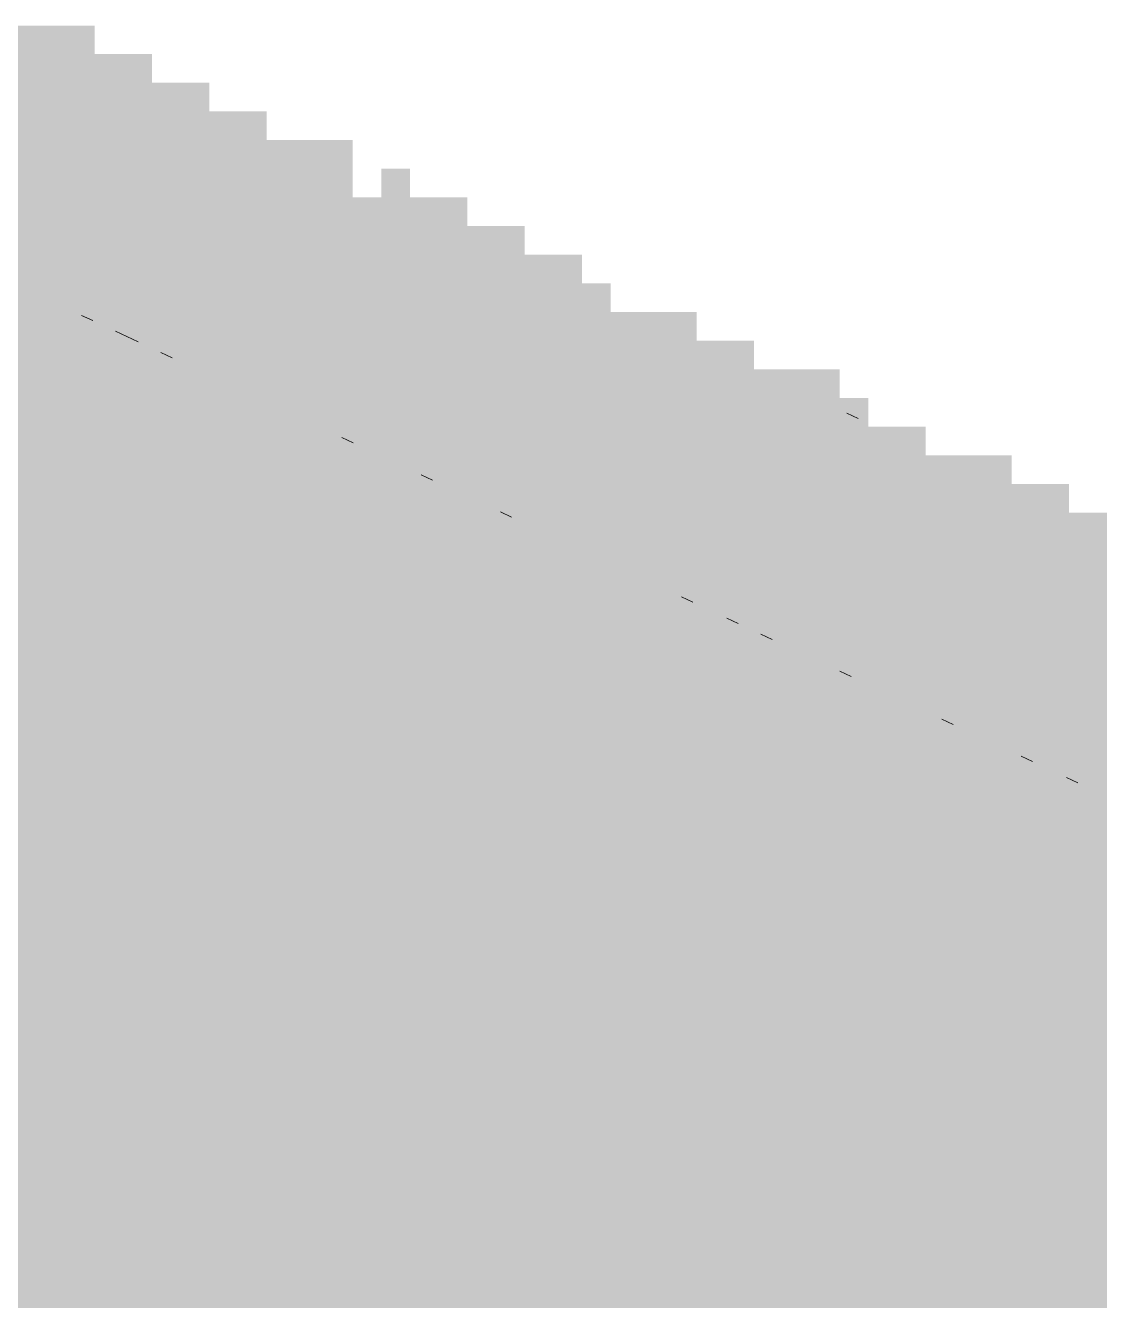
# Model space of a CAD drawing. Header units: millimetres. Extents: x 5 to 1315, y 5 to 292.
# Drawn here: x 1204.905 to 1208.517, y 97.509 to 101.798 of the extents above; entities that cross this region are included whole.
import ezdxf

# ---------------------------------------------------------------- set-up
doc = ezdxf.new("R2010")
doc.units = ezdxf.units.MM
doc.layers.add('EXISTING', color=7, linetype='Continuous')
doc.layers.add('IMAGES', color=7, linetype='Continuous')

# ---------------------------------------------------------------- blocks, each defined once
blk = doc.blocks.new('SHEET_03')
at = {"layer": 'EXISTING', "color": 250, "lineweight": 9}
for p, q in [((305.0935, 100.8232), (305.1315, 100.8054)), ((305.2077, 100.7696), (305.2838, 100.7339)), ((305.3599, 100.6981), (305.398, 100.6803)), ((307.7051, 100.4766), (307.667, 100.4945)), ((305.969, 100.4122), (306.0071, 100.3943)), ((306.2355, 100.2871), (306.2736, 100.2692)), ((306.502, 100.162), (306.54, 100.1441)), ((307.111, 99.876), (307.1491, 99.8582)), ((307.2633, 99.8046), (307.3014, 99.7867)), ((307.3775, 99.7509), (307.4156, 99.7331)), ((307.644, 99.6258), (307.6821, 99.608)), ((307.9866, 99.465), (308.0247, 99.4471)), ((308.2531, 99.3399), (308.2911, 99.322)), ((308.4053, 99.2684), (308.4434, 99.2505))]:
    blk.add_line(p, q, dxfattribs=at)
at = {"layer": 'IMAGES', "color": 7}
for points in [[(304.8491, 101.702), (304.9455, 101.702), (304.8491, 101.7984), (304.9455, 101.7984)], [(304.9455, 101.702), (305.0418, 101.702), (304.9455, 101.7984), (305.0418, 101.7984)], [(305.0418, 101.702), (305.1382, 101.702), (305.0418, 101.7984), (305.1382, 101.7984)], [(304.8491, 101.6056), (304.9455, 101.6056), (304.8491, 101.702), (304.9455, 101.702)], [(304.9455, 101.6056), (305.0418, 101.6056), (304.9455, 101.702), (305.0418, 101.702)], [(305.0418, 101.6056), (305.1382, 101.6056), (305.0418, 101.702), (305.1382, 101.702)], [(305.1382, 101.6056), (305.2345, 101.6056), (305.1382, 101.702), (305.2345, 101.702)], [(305.2345, 101.6056), (305.3309, 101.6056), (305.2345, 101.702), (305.3309, 101.702)], [(303.8855, 101.5092), (305.0418, 101.5092), (303.8855, 101.6056), (305.0418, 101.6056)], [(305.0418, 101.5092), (305.1382, 101.5092), (305.0418, 101.6056), (305.1382, 101.6056)], [(305.1382, 101.5092), (305.2345, 101.5092), (305.1382, 101.6056), (305.2345, 101.6056)], [(305.2345, 101.5092), (305.4273, 101.5092), (305.2345, 101.6056), (305.4273, 101.6056)], [(305.4273, 101.5092), (305.5236, 101.5092), (305.4273, 101.6056), (305.5236, 101.6056)], [(304.0782, 101.4128), (305.2345, 101.4128), (304.0782, 101.5092), (305.2345, 101.5092)], [(305.2345, 101.4128), (305.3309, 101.4128), (305.2345, 101.5092), (305.3309, 101.5092)], [(305.3309, 101.4128), (305.5236, 101.4128), (305.3309, 101.5092), (305.5236, 101.5092)], [(305.5236, 101.4128), (305.62, 101.4128), (305.5236, 101.5092), (305.62, 101.5092)], [(305.62, 101.4128), (305.7164, 101.4128), (305.62, 101.5092), (305.7164, 101.5092)], [(304.3673, 101.3164), (305.5236, 101.3164), (304.3673, 101.4128), (305.5236, 101.4128)], [(305.5236, 101.3164), (305.62, 101.3164), (305.5236, 101.4128), (305.62, 101.4128)], [(305.62, 101.3164), (305.7164, 101.3164), (305.62, 101.4128), (305.7164, 101.4128)], [(305.7164, 101.3164), (305.8127, 101.3164), (305.7164, 101.4128), (305.8127, 101.4128)], [(305.8127, 101.3164), (305.9091, 101.3164), (305.8127, 101.4128), (305.9091, 101.4128)], [(305.9091, 101.3164), (306.0055, 101.3164), (305.9091, 101.4128), (306.0055, 101.4128)], [(304.4636, 101.22), (305.62, 101.22), (304.4636, 101.3164), (305.62, 101.3164)], [(305.62, 101.22), (305.7164, 101.22), (305.62, 101.3164), (305.7164, 101.3164)], [(305.7164, 101.22), (305.8127, 101.22), (305.7164, 101.3164), (305.8127, 101.3164)], [(305.8127, 101.22), (305.9091, 101.22), (305.8127, 101.3164), (305.9091, 101.3164)], [(305.9091, 101.22), (306.0055, 101.22), (305.9091, 101.3164), (306.0055, 101.3164)], [(306.1018, 101.22), (306.1982, 101.22), (306.1018, 101.3164), (306.1982, 101.3164)], [(304.7527, 101.1236), (306.0055, 101.1236), (304.7527, 101.22), (306.0055, 101.22)], [(306.0055, 101.1236), (306.1018, 101.1236), (306.0055, 101.22), (306.1018, 101.22)], [(306.1018, 101.1236), (306.1982, 101.1236), (306.1018, 101.22), (306.1982, 101.22)], [(306.1982, 101.1236), (306.2945, 101.1236), (306.1982, 101.22), (306.2945, 101.22)], [(306.2945, 101.1236), (306.3909, 101.1236), (306.2945, 101.22), (306.3909, 101.22)], [(304.8491, 101.0272), (304.9455, 101.0272), (304.8491, 101.1236), (304.9455, 101.1236)], [(304.9455, 101.0272), (306.1018, 101.0272), (304.9455, 101.1236), (306.1018, 101.1236)], [(306.1018, 101.0272), (306.1982, 101.0272), (306.1018, 101.1236), (306.1982, 101.1236)], [(306.1982, 101.0272), (306.3909, 101.0272), (306.1982, 101.1236), (306.3909, 101.1236)], [(306.3909, 101.0272), (306.4873, 101.0272), (306.3909, 101.1236), (306.4873, 101.1236)], [(306.4873, 101.0272), (306.5836, 101.0272), (306.4873, 101.1236), (306.5836, 101.1236)], [(304.8491, 100.9308), (304.9455, 100.9308), (304.8491, 101.0272), (304.9455, 101.0272)], [(304.9455, 100.9308), (305.0418, 100.9308), (304.9455, 101.0272), (305.0418, 101.0272)], [(305.0418, 100.9308), (305.1382, 100.9308), (305.0418, 101.0272), (305.1382, 101.0272)], [(305.1382, 100.9308), (306.1982, 100.9308), (305.1382, 101.0272), (306.1982, 101.0272)], [(306.1982, 100.9308), (306.2945, 100.9308), (306.1982, 101.0272), (306.2945, 101.0272)], [(306.2945, 100.9308), (306.3909, 100.9308), (306.2945, 101.0272), (306.3909, 101.0272)], [(306.3909, 100.9308), (306.4873, 100.9308), (306.3909, 101.0272), (306.4873, 101.0272)], [(306.4873, 100.9308), (306.5836, 100.9308), (306.4873, 101.0272), (306.5836, 101.0272)], [(306.5836, 100.9308), (306.7764, 100.9308), (306.5836, 101.0272), (306.7764, 101.0272)], [(304.8491, 100.8344), (304.9455, 100.8344), (304.8491, 100.9308), (304.9455, 100.9308)], [(304.9455, 100.8344), (305.0418, 100.8344), (304.9455, 100.9308), (305.0418, 100.9308)], [(305.0418, 100.8344), (305.1382, 100.8344), (305.0418, 100.9308), (305.1382, 100.9308)], [(305.1382, 100.8344), (305.3309, 100.8344), (305.1382, 100.9308), (305.3309, 100.9308)], [(305.3309, 100.8344), (306.4873, 100.8344), (305.3309, 100.9308), (306.4873, 100.9308)], [(306.4873, 100.8344), (306.5836, 100.8344), (306.4873, 100.9308), (306.5836, 100.9308)], [(306.5836, 100.8344), (306.68, 100.8344), (306.5836, 100.9308), (306.68, 100.9308)], [(306.68, 100.8344), (306.7764, 100.8344), (306.68, 100.9308), (306.7764, 100.9308)], [(306.7764, 100.8344), (306.8727, 100.8344), (306.7764, 100.9308), (306.8727, 100.9308)], [(302.8255, 100.738), (304.9455, 100.738), (302.8255, 100.8344), (304.9455, 100.8344)], [(304.9455, 100.738), (305.0418, 100.738), (304.9455, 100.8344), (305.0418, 100.8344)], [(305.0418, 100.738), (305.2345, 100.738), (305.0418, 100.8344), (305.2345, 100.8344)], [(305.2345, 100.738), (305.3309, 100.738), (305.2345, 100.8344), (305.3309, 100.8344)], [(305.3309, 100.738), (305.4273, 100.738), (305.3309, 100.8344), (305.4273, 100.8344)], [(305.4273, 100.738), (305.5236, 100.738), (305.4273, 100.8344), (305.5236, 100.8344)], [(305.5236, 100.738), (306.68, 100.738), (305.5236, 100.8344), (306.68, 100.8344)], [(306.68, 100.738), (306.7764, 100.738), (306.68, 100.8344), (306.7764, 100.8344)], [(306.7764, 100.738), (306.8727, 100.738), (306.7764, 100.8344), (306.8727, 100.8344)], [(306.8727, 100.738), (306.9691, 100.738), (306.8727, 100.8344), (306.9691, 100.8344)], [(306.9691, 100.738), (307.0655, 100.738), (306.9691, 100.8344), (307.0655, 100.8344)], [(307.0655, 100.738), (307.1618, 100.738), (307.0655, 100.8344), (307.1618, 100.8344)], [(303.0182, 100.6416), (305.1382, 100.6416), (303.0182, 100.738), (305.1382, 100.738)], [(305.1382, 100.6416), (305.2345, 100.6416), (305.1382, 100.738), (305.2345, 100.738)], [(305.2345, 100.6416), (305.4273, 100.6416), (305.2345, 100.738), (305.4273, 100.738)], [(305.4273, 100.5452), (305.5236, 100.5452), (305.4273, 100.738), (305.5236, 100.738)], [(305.5236, 100.6416), (305.62, 100.6416), (305.5236, 100.738), (305.62, 100.738)], [(305.62, 100.6416), (305.7164, 100.6416), (305.62, 100.738), (305.7164, 100.738)], [(305.7164, 100.6416), (306.9691, 100.6416), (305.7164, 100.738), (306.9691, 100.738)], [(306.9691, 100.6416), (307.0655, 100.6416), (306.9691, 100.738), (307.0655, 100.738)], [(307.0655, 100.6416), (307.1618, 100.6416), (307.0655, 100.738), (307.1618, 100.738)], [(307.1618, 100.6416), (307.2582, 100.6416), (307.1618, 100.738), (307.2582, 100.738)], [(307.2582, 100.6416), (307.3545, 100.6416), (307.2582, 100.738), (307.3545, 100.738)], [(303.2109, 100.5452), (305.3309, 100.5452), (303.2109, 100.6416), (305.3309, 100.6416)], [(305.3309, 100.5452), (305.4273, 100.5452), (305.3309, 100.6416), (305.4273, 100.6416)], [(305.5236, 100.5452), (305.62, 100.5452), (305.5236, 100.6416), (305.62, 100.6416)], [(305.62, 100.4488), (305.7164, 100.4488), (305.62, 100.6416), (305.7164, 100.6416)], [(305.7164, 100.5452), (305.8127, 100.5452), (305.7164, 100.6416), (305.8127, 100.6416)], [(305.8127, 100.5452), (307.0655, 100.5452), (305.8127, 100.6416), (307.0655, 100.6416)], [(307.0655, 100.5452), (307.3545, 100.5452), (307.0655, 100.6416), (307.3545, 100.6416)], [(307.3545, 100.5452), (307.4509, 100.5452), (307.3545, 100.6416), (307.4509, 100.6416)], [(307.4509, 100.5452), (307.5473, 100.5452), (307.4509, 100.6416), (307.5473, 100.6416)], [(307.5473, 100.5452), (307.6436, 100.5452), (307.5473, 100.6416), (307.6436, 100.6416)], [(303.4036, 100.4488), (305.5236, 100.4488), (303.4036, 100.5452), (305.5236, 100.5452)], [(305.5236, 100.4488), (305.62, 100.4488), (305.5236, 100.5452), (305.62, 100.5452)], [(305.7164, 100.4488), (305.8127, 100.4488), (305.7164, 100.5452), (305.8127, 100.5452)], [(305.8127, 100.4488), (306.0055, 100.4488), (305.8127, 100.5452), (306.0055, 100.5452)], [(306.0055, 100.4488), (306.1018, 100.4488), (306.0055, 100.5452), (306.1018, 100.5452)], [(306.1018, 100.4488), (307.3545, 100.4488), (306.1018, 100.5452), (307.3545, 100.5452)], [(307.3545, 100.4488), (307.4509, 100.4488), (307.3545, 100.5452), (307.4509, 100.5452)], [(307.4509, 100.4488), (307.5473, 100.4488), (307.4509, 100.5452), (307.5473, 100.5452)], [(307.5473, 100.4488), (307.6436, 100.4488), (307.5473, 100.5452), (307.6436, 100.5452)], [(307.6436, 100.4488), (307.74, 100.4488), (307.6436, 100.5452), (307.74, 100.5452)], [(303.6927, 100.3524), (305.7164, 100.3524), (303.6927, 100.4488), (305.7164, 100.4488)], [(305.7164, 100.3524), (305.8127, 100.3524), (305.7164, 100.4488), (305.8127, 100.4488)], [(305.8127, 100.3524), (305.9091, 100.3524), (305.8127, 100.4488), (305.9091, 100.4488)], [(305.9091, 100.3524), (306.0055, 100.3524), (305.9091, 100.4488), (306.0055, 100.4488)], [(306.0055, 100.256), (306.1018, 100.256), (306.0055, 100.4488), (306.1018, 100.4488)], [(306.1018, 100.3524), (306.2945, 100.3524), (306.1018, 100.4488), (306.2945, 100.4488)], [(306.2945, 100.3524), (307.5473, 100.3524), (306.2945, 100.4488), (307.5473, 100.4488)], [(307.5473, 100.3524), (307.6436, 100.3524), (307.5473, 100.4488), (307.6436, 100.4488)], [(307.6436, 100.3524), (307.74, 100.3524), (307.6436, 100.4488), (307.74, 100.4488)], [(307.74, 100.3524), (307.8364, 100.3524), (307.74, 100.4488), (307.8364, 100.4488)], [(307.8364, 100.3524), (307.9327, 100.3524), (307.8364, 100.4488), (307.9327, 100.4488)], [(303.7891, 100.256), (305.9091, 100.256), (303.7891, 100.3524), (305.9091, 100.3524)], [(305.9091, 100.256), (306.0055, 100.256), (305.9091, 100.3524), (306.0055, 100.3524)], [(306.1018, 100.256), (306.1982, 100.256), (306.1018, 100.3524), (306.1982, 100.3524)], [(306.1982, 100.256), (306.2945, 100.256), (306.1982, 100.3524), (306.2945, 100.3524)], [(306.2945, 100.256), (306.3909, 100.256), (306.2945, 100.3524), (306.3909, 100.3524)], [(306.3909, 100.256), (306.4873, 100.256), (306.3909, 100.3524), (306.4873, 100.3524)], [(306.4873, 100.256), (306.5836, 100.256), (306.4873, 100.3524), (306.5836, 100.3524)], [(306.5836, 100.256), (306.68, 100.256), (306.5836, 100.3524), (306.68, 100.3524)], [(306.68, 100.256), (307.6436, 100.256), (306.68, 100.3524), (307.6436, 100.3524)], [(307.6436, 100.256), (307.74, 100.256), (307.6436, 100.3524), (307.74, 100.3524)], [(307.74, 100.256), (307.8364, 100.256), (307.74, 100.3524), (307.8364, 100.3524)], [(307.8364, 100.256), (307.9327, 100.256), (307.8364, 100.3524), (307.9327, 100.3524)], [(307.9327, 100.256), (308.0291, 100.256), (307.9327, 100.3524), (308.0291, 100.3524)], [(308.0291, 100.256), (308.1255, 100.256), (308.0291, 100.3524), (308.1255, 100.3524)], [(308.1255, 100.256), (308.2218, 100.256), (308.1255, 100.3524), (308.2218, 100.3524)], [(304.0782, 100.1596), (306.1018, 100.1596), (304.0782, 100.256), (306.1018, 100.256)], [(306.1018, 100.1596), (306.1982, 100.1596), (306.1018, 100.256), (306.1982, 100.256)], [(306.1982, 100.1596), (306.2945, 100.1596), (306.1982, 100.256), (306.2945, 100.256)], [(306.2945, 100.1596), (306.3909, 100.1596), (306.2945, 100.256), (306.3909, 100.256)], [(306.3909, 100.1596), (306.4873, 100.1596), (306.3909, 100.256), (306.4873, 100.256)], [(306.4873, 100.1596), (306.5836, 100.1596), (306.4873, 100.256), (306.5836, 100.256)], [(306.5836, 100.1596), (306.68, 100.1596), (306.5836, 100.256), (306.68, 100.256)], [(306.68, 100.1596), (306.7764, 100.1596), (306.68, 100.256), (306.7764, 100.256)], [(306.7764, 100.1596), (307.9327, 100.1596), (306.7764, 100.256), (307.9327, 100.256)], [(307.9327, 100.1596), (308.1255, 100.1596), (307.9327, 100.256), (308.1255, 100.256)], [(308.1255, 100.1596), (308.3182, 100.1596), (308.1255, 100.256), (308.3182, 100.256)], [(308.3182, 100.1596), (308.4145, 100.1596), (308.3182, 100.256), (308.4145, 100.256)], [(304.1745, 100.0632), (306.3909, 100.0632), (304.1745, 100.1596), (306.3909, 100.1596)], [(306.3909, 100.0632), (306.68, 100.0632), (306.3909, 100.1596), (306.68, 100.1596)], [(306.68, 100.0632), (306.7764, 100.0632), (306.68, 100.1596), (306.7764, 100.1596)], [(306.7764, 100.0632), (306.9691, 100.0632), (306.7764, 100.1596), (306.9691, 100.1596)], [(306.9691, 100.0632), (308.1255, 100.0632), (306.9691, 100.1596), (308.1255, 100.1596)], [(308.1255, 100.0632), (308.2218, 100.0632), (308.1255, 100.1596), (308.2218, 100.1596)], [(308.2218, 100.0632), (308.4145, 100.0632), (308.2218, 100.1596), (308.4145, 100.1596)], [(308.4145, 100.0632), (308.5109, 100.0632), (308.4145, 100.1596), (308.5109, 100.1596)], [(308.5109, 100.0632), (308.6073, 100.0632), (308.5109, 100.1596), (308.6073, 100.1596)], [(304.56, 99.9668), (306.5836, 99.9668), (304.56, 100.0632), (306.5836, 100.0632)], [(306.5836, 99.9668), (306.68, 99.9668), (306.5836, 100.0632), (306.68, 100.0632)], [(306.68, 99.9668), (306.7764, 99.9668), (306.68, 100.0632), (306.7764, 100.0632)], [(306.7764, 99.9668), (306.8727, 99.9668), (306.7764, 100.0632), (306.8727, 100.0632)], [(306.8727, 99.9668), (306.9691, 99.9668), (306.8727, 100.0632), (306.9691, 100.0632)], [(306.9691, 99.9668), (307.0655, 99.9668), (306.9691, 100.0632), (307.0655, 100.0632)], [(307.0655, 99.9668), (307.1618, 99.9668), (307.0655, 100.0632), (307.1618, 100.0632)], [(307.1618, 99.9668), (308.4145, 99.9668), (307.1618, 100.0632), (308.4145, 100.0632)], [(308.4145, 99.9668), (308.5109, 99.9668), (308.4145, 100.0632), (308.5109, 100.0632)], [(308.5109, 99.9668), (308.6073, 99.9668), (308.5109, 100.0632), (308.6073, 100.0632)], [(304.6564, 99.8704), (306.68, 99.8704), (304.6564, 99.9668), (306.68, 99.9668)], [(306.68, 99.8704), (306.7764, 99.8704), (306.68, 99.9668), (306.7764, 99.9668)], [(306.7764, 99.8704), (306.8727, 99.8704), (306.7764, 99.9668), (306.8727, 99.9668)], [(306.8727, 99.8704), (306.9691, 99.8704), (306.8727, 99.9668), (306.9691, 99.9668)], [(306.9691, 99.8704), (307.0655, 99.8704), (306.9691, 99.9668), (307.0655, 99.9668)], [(307.0655, 99.8704), (307.1618, 99.8704), (307.0655, 99.9668), (307.1618, 99.9668)], [(307.1618, 99.8704), (307.3545, 99.8704), (307.1618, 99.9668), (307.3545, 99.9668)], [(307.3545, 99.8704), (307.4509, 99.8704), (307.3545, 99.9668), (307.4509, 99.9668)], [(307.4509, 99.8704), (308.5109, 99.8704), (307.4509, 99.9668), (308.5109, 99.9668)], [(308.5109, 99.8704), (308.6073, 99.8704), (308.5109, 99.9668), (308.6073, 99.9668)], [(304.8491, 99.774), (306.9691, 99.774), (304.8491, 99.8704), (306.9691, 99.8704)], [(306.9691, 99.774), (307.0655, 99.774), (306.9691, 99.8704), (307.0655, 99.8704)], [(307.0655, 99.774), (307.1618, 99.774), (307.0655, 99.8704), (307.1618, 99.8704)], [(307.1618, 99.774), (307.2582, 99.774), (307.1618, 99.8704), (307.2582, 99.8704)], [(307.2582, 99.774), (307.3545, 99.774), (307.2582, 99.8704), (307.3545, 99.8704)], [(307.3545, 99.774), (307.4509, 99.774), (307.3545, 99.8704), (307.4509, 99.8704)], [(307.4509, 99.774), (307.5473, 99.774), (307.4509, 99.8704), (307.5473, 99.8704)], [(307.5473, 99.774), (308.8, 99.774), (307.5473, 99.8704), (308.8, 99.8704)], [(304.8491, 99.6776), (304.9455, 99.6776), (304.8491, 99.774), (304.9455, 99.774)], [(304.9455, 99.6776), (305.0418, 99.6776), (304.9455, 99.774), (305.0418, 99.774)], [(305.0418, 99.6776), (307.1618, 99.6776), (305.0418, 99.774), (307.1618, 99.774)], [(307.1618, 99.6776), (307.2582, 99.6776), (307.1618, 99.774), (307.2582, 99.774)], [(307.2582, 99.6776), (307.4509, 99.6776), (307.2582, 99.774), (307.4509, 99.774)], [(307.4509, 99.6776), (307.5473, 99.6776), (307.4509, 99.774), (307.5473, 99.774)], [(307.5473, 99.6776), (307.6436, 99.6776), (307.5473, 99.774), (307.6436, 99.774)], [(307.6436, 99.6776), (307.74, 99.6776), (307.6436, 99.774), (307.74, 99.774)], [(307.74, 99.6776), (307.8364, 99.6776), (307.74, 99.774), (307.8364, 99.774)], [(307.8364, 99.6776), (308.8964, 99.6776), (307.8364, 99.774), (308.8964, 99.774)], [(304.8491, 99.5812), (304.9455, 99.5812), (304.8491, 99.6776), (304.9455, 99.6776)], [(304.9455, 99.5812), (305.0418, 99.5812), (304.9455, 99.6776), (305.0418, 99.6776)], [(305.0418, 99.5812), (305.1382, 99.5812), (305.0418, 99.6776), (305.1382, 99.6776)], [(305.1382, 99.5812), (305.2345, 99.5812), (305.1382, 99.6776), (305.2345, 99.6776)], [(305.2345, 99.5812), (307.3545, 99.5812), (305.2345, 99.6776), (307.3545, 99.6776)], [(307.3545, 99.5812), (307.4509, 99.5812), (307.3545, 99.6776), (307.4509, 99.6776)], [(307.4509, 99.5812), (307.74, 99.5812), (307.4509, 99.6776), (307.74, 99.6776)], [(307.74, 99.5812), (307.8364, 99.5812), (307.74, 99.6776), (307.8364, 99.6776)], [(307.8364, 99.5812), (307.9327, 99.5812), (307.8364, 99.6776), (307.9327, 99.6776)], [(307.9327, 99.5812), (308.0291, 99.5812), (307.9327, 99.6776), (308.0291, 99.6776)], [(308.0291, 99.5812), (309.1855, 99.5812), (308.0291, 99.6776), (309.1855, 99.6776)], [(304.8491, 99.4848), (304.9455, 99.4848), (304.8491, 99.5812), (304.9455, 99.5812)], [(304.9455, 99.4848), (305.0418, 99.4848), (304.9455, 99.5812), (305.0418, 99.5812)], [(305.0418, 99.4848), (305.1382, 99.4848), (305.0418, 99.5812), (305.1382, 99.5812)], [(305.1382, 99.4848), (305.2345, 99.4848), (305.1382, 99.5812), (305.2345, 99.5812)], [(305.2345, 99.4848), (305.3309, 99.4848), (305.2345, 99.5812), (305.3309, 99.5812)], [(305.3309, 99.4848), (305.4273, 99.4848), (305.3309, 99.5812), (305.4273, 99.5812)], [(305.4273, 99.4848), (305.5236, 99.4848), (305.4273, 99.5812), (305.5236, 99.5812)], [(305.5236, 99.4848), (307.5473, 99.4848), (305.5236, 99.5812), (307.5473, 99.5812)], [(307.5473, 99.4848), (307.74, 99.4848), (307.5473, 99.5812), (307.74, 99.5812)], [(307.74, 99.4848), (307.9327, 99.4848), (307.74, 99.5812), (307.9327, 99.5812)], [(307.9327, 99.4848), (308.0291, 99.4848), (307.9327, 99.5812), (308.0291, 99.5812)], [(308.0291, 99.4848), (308.1255, 99.4848), (308.0291, 99.5812), (308.1255, 99.5812)], [(308.1255, 99.4848), (309.3782, 99.4848), (308.1255, 99.5812), (309.3782, 99.5812)], [(304.6564, 99.3884), (305.1382, 99.3884), (304.6564, 99.4848), (305.1382, 99.4848)], [(305.1382, 99.3884), (305.3309, 99.3884), (305.1382, 99.4848), (305.3309, 99.4848)], [(305.3309, 99.3884), (305.4273, 99.3884), (305.3309, 99.4848), (305.4273, 99.4848)], [(305.4273, 99.3884), (305.5236, 99.3884), (305.4273, 99.4848), (305.5236, 99.4848)], [(305.5236, 99.3884), (305.62, 99.3884), (305.5236, 99.4848), (305.62, 99.4848)], [(305.62, 99.3884), (305.7164, 99.3884), (305.62, 99.4848), (305.7164, 99.4848)], [(305.7164, 99.3884), (307.8364, 99.3884), (305.7164, 99.4848), (307.8364, 99.4848)], [(307.8364, 99.3884), (307.9327, 99.3884), (307.8364, 99.4848), (307.9327, 99.4848)], [(307.9327, 99.3884), (308.0291, 99.3884), (307.9327, 99.4848), (308.0291, 99.4848)], [(308.0291, 99.3884), (308.1255, 99.3884), (308.0291, 99.4848), (308.1255, 99.4848)], [(308.1255, 99.3884), (308.2218, 99.3884), (308.1255, 99.4848), (308.2218, 99.4848)], [(308.2218, 99.3884), (308.3182, 99.3884), (308.2218, 99.4848), (308.3182, 99.4848)], [(308.3182, 99.3884), (308.5109, 99.3884), (308.3182, 99.4848), (308.5109, 99.4848)], [(308.5109, 99.3884), (309.5709, 99.3884), (308.5109, 99.4848), (309.5709, 99.4848)], [(298.9709, 99.292), (304.9455, 99.292), (298.9709, 99.3884), (304.9455, 99.3884)], [(304.9455, 99.292), (305.0418, 99.292), (304.9455, 99.3884), (305.0418, 99.3884)], [(305.0418, 99.292), (305.1382, 99.292), (305.0418, 99.3884), (305.1382, 99.3884)], [(305.1382, 99.292), (305.2345, 99.292), (305.1382, 99.3884), (305.2345, 99.3884)], [(305.2345, 99.292), (305.4273, 99.292), (305.2345, 99.3884), (305.4273, 99.3884)], [(305.4273, 99.292), (305.5236, 99.292), (305.4273, 99.3884), (305.5236, 99.3884)], [(305.5236, 99.292), (305.62, 99.292), (305.5236, 99.3884), (305.62, 99.3884)], [(305.62, 99.292), (305.7164, 99.292), (305.62, 99.3884), (305.7164, 99.3884)], [(305.7164, 99.292), (305.8127, 99.292), (305.7164, 99.3884), (305.8127, 99.3884)], [(305.8127, 99.292), (305.9091, 99.292), (305.8127, 99.3884), (305.9091, 99.3884)], [(305.9091, 99.292), (307.9327, 99.292), (305.9091, 99.3884), (307.9327, 99.3884)], [(307.9327, 99.292), (308.0291, 99.292), (307.9327, 99.3884), (308.0291, 99.3884)], [(308.0291, 99.292), (308.1255, 99.292), (308.0291, 99.3884), (308.1255, 99.3884)], [(308.1255, 99.292), (308.3182, 99.292), (308.1255, 99.3884), (308.3182, 99.3884)], [(308.3182, 99.292), (308.5109, 99.292), (308.3182, 99.3884), (308.5109, 99.3884)], [(308.5109, 99.292), (308.6073, 99.292), (308.5109, 99.3884), (308.6073, 99.3884)], [(299.1636, 99.1956), (305.2345, 99.1956), (299.1636, 99.292), (305.2345, 99.292)], [(305.2345, 99.1956), (305.3309, 99.1956), (305.2345, 99.292), (305.3309, 99.292)], [(305.3309, 99.1956), (305.4273, 99.1956), (305.3309, 99.292), (305.4273, 99.292)], [(305.4273, 99.1956), (305.7164, 99.1956), (305.4273, 99.292), (305.7164, 99.292)], [(305.7164, 99.1956), (305.9091, 99.1956), (305.7164, 99.292), (305.9091, 99.292)], [(305.9091, 99.1956), (306.0055, 99.1956), (305.9091, 99.292), (306.0055, 99.292)], [(306.0055, 99.1956), (306.1018, 99.1956), (306.0055, 99.292), (306.1018, 99.292)], [(306.1018, 99.1956), (308.2218, 99.1956), (306.1018, 99.292), (308.2218, 99.292)], [(308.2218, 99.1956), (308.4145, 99.1956), (308.2218, 99.292), (308.4145, 99.292)], [(308.4145, 99.1956), (308.5109, 99.1956), (308.4145, 99.292), (308.5109, 99.292)], [(308.5109, 99.1956), (308.6073, 99.1956), (308.5109, 99.292), (308.6073, 99.292)], [(299.3564, 99.0992), (305.2345, 99.0992), (299.3564, 99.1956), (305.2345, 99.1956)], [(305.2345, 99.0992), (305.3309, 99.0992), (305.2345, 99.1956), (305.3309, 99.1956)], [(305.3309, 99.0992), (305.8127, 99.0992), (305.3309, 99.1956), (305.8127, 99.1956)], [(305.8127, 99.0992), (305.9091, 99.0992), (305.8127, 99.1956), (305.9091, 99.1956)], [(305.9091, 99.0992), (306.0055, 99.0992), (305.9091, 99.1956), (306.0055, 99.1956)], [(306.0055, 99.0992), (306.1018, 99.0992), (306.0055, 99.1956), (306.1018, 99.1956)], [(306.1018, 99.0992), (306.1982, 99.0992), (306.1018, 99.1956), (306.1982, 99.1956)], [(306.1982, 99.0992), (306.2945, 99.0992), (306.1982, 99.1956), (306.2945, 99.1956)], [(306.2945, 99.0992), (308.4145, 99.0992), (306.2945, 99.1956), (308.4145, 99.1956)], [(308.4145, 99.0992), (308.5109, 99.0992), (308.4145, 99.1956), (308.5109, 99.1956)], [(308.5109, 99.0992), (308.7036, 99.0992), (308.5109, 99.1956), (308.7036, 99.1956)], [(299.5491, 99.0028), (305.7164, 99.0028), (299.5491, 99.0992), (305.7164, 99.0992)], [(305.7164, 98.9064), (305.8127, 98.9064), (305.7164, 99.0992), (305.8127, 99.0992)], [(305.8127, 98.9064), (306.0055, 98.9064), (305.8127, 99.0992), (306.0055, 99.0992)], [(306.0055, 99.0028), (306.1018, 99.0028), (306.0055, 99.0992), (306.1018, 99.0992)], [(306.1018, 99.0028), (306.1982, 99.0028), (306.1018, 99.0992), (306.1982, 99.0992)], [(306.1982, 99.0028), (306.2945, 99.0028), (306.1982, 99.0992), (306.2945, 99.0992)], [(306.2945, 99.0028), (306.3909, 99.0028), (306.2945, 99.0992), (306.3909, 99.0992)], [(306.3909, 99.0028), (306.4873, 99.0028), (306.3909, 99.0992), (306.4873, 99.0992)], [(306.4873, 99.0028), (308.5109, 99.0028), (306.4873, 99.0992), (308.5109, 99.0992)], [(308.5109, 99.0028), (308.6073, 99.0028), (308.5109, 99.0992), (308.6073, 99.0992)], [(299.8382, 98.9064), (305.7164, 98.9064), (299.8382, 99.0028), (305.7164, 99.0028)], [(306.0055, 98.9064), (306.1018, 98.9064), (306.0055, 99.0028), (306.1018, 99.0028)], [(306.1018, 98.9064), (306.4873, 98.9064), (306.1018, 99.0028), (306.4873, 99.0028)], [(306.4873, 98.9064), (306.5836, 98.9064), (306.4873, 99.0028), (306.5836, 99.0028)], [(306.5836, 98.9064), (306.68, 98.9064), (306.5836, 99.0028), (306.68, 99.0028)], [(306.68, 98.9064), (308.8, 98.9064), (306.68, 99.0028), (308.8, 99.0028)], [(300.0309, 98.81), (305.8127, 98.81), (300.0309, 98.9064), (305.8127, 98.9064)], [(305.8127, 98.81), (306.0055, 98.81), (305.8127, 98.9064), (306.0055, 98.9064)], [(306.0055, 98.81), (306.3909, 98.81), (306.0055, 98.9064), (306.3909, 98.9064)], [(306.3909, 98.81), (306.4873, 98.81), (306.3909, 98.9064), (306.4873, 98.9064)], [(306.4873, 98.7136), (306.5836, 98.7136), (306.4873, 98.9064), (306.5836, 98.9064)], [(306.5836, 98.81), (306.68, 98.81), (306.5836, 98.9064), (306.68, 98.9064)], [(306.68, 98.81), (306.8727, 98.81), (306.68, 98.9064), (306.8727, 98.9064)], [(306.8727, 98.81), (308.9927, 98.81), (306.8727, 98.9064), (308.9927, 98.9064)], [(300.2236, 98.7136), (306.2945, 98.7136), (300.2236, 98.81), (306.2945, 98.81)], [(306.2945, 98.7136), (306.3909, 98.7136), (306.2945, 98.81), (306.3909, 98.81)], [(306.3909, 98.7136), (306.4873, 98.7136), (306.3909, 98.81), (306.4873, 98.81)], [(306.5836, 98.7136), (306.68, 98.7136), (306.5836, 98.81), (306.68, 98.81)], [(306.68, 98.7136), (306.8727, 98.7136), (306.68, 98.81), (306.8727, 98.81)], [(306.8727, 98.7136), (306.9691, 98.7136), (306.8727, 98.81), (306.9691, 98.81)], [(306.9691, 98.7136), (307.0655, 98.7136), (306.9691, 98.81), (307.0655, 98.81)], [(307.0655, 98.7136), (307.1618, 98.7136), (307.0655, 98.81), (307.1618, 98.81)], [(307.1618, 98.7136), (309.2818, 98.7136), (307.1618, 98.81), (309.2818, 98.81)], [(300.4164, 98.6172), (306.3909, 98.6172), (300.4164, 98.7136), (306.3909, 98.7136)], [(306.3909, 98.6172), (306.4873, 98.6172), (306.3909, 98.7136), (306.4873, 98.7136)], [(306.4873, 98.5208), (306.9691, 98.5208), (306.4873, 98.7136), (306.9691, 98.7136)], [(306.9691, 98.6172), (307.0655, 98.6172), (306.9691, 98.7136), (307.0655, 98.7136)], [(307.0655, 98.6172), (307.1618, 98.6172), (307.0655, 98.7136), (307.1618, 98.7136)], [(307.1618, 98.6172), (307.2582, 98.6172), (307.1618, 98.7136), (307.2582, 98.7136)], [(307.2582, 98.6172), (307.3545, 98.6172), (307.2582, 98.7136), (307.3545, 98.7136)], [(307.3545, 98.6172), (309.3782, 98.6172), (307.3545, 98.7136), (309.3782, 98.7136)], [(300.6091, 98.5208), (306.3909, 98.5208), (300.6091, 98.6172), (306.3909, 98.6172)], [(306.3909, 98.5208), (306.4873, 98.5208), (306.3909, 98.6172), (306.4873, 98.6172)], [(306.9691, 98.5208), (307.0655, 98.5208), (306.9691, 98.6172), (307.0655, 98.6172)], [(307.0655, 98.5208), (307.3545, 98.5208), (307.0655, 98.6172), (307.3545, 98.6172)], [(307.3545, 98.5208), (307.4509, 98.5208), (307.3545, 98.6172), (307.4509, 98.6172)], [(307.4509, 98.5208), (307.5473, 98.5208), (307.4509, 98.6172), (307.5473, 98.6172)], [(307.5473, 98.5208), (309.6673, 98.5208), (307.5473, 98.6172), (309.6673, 98.6172)], [(300.8018, 98.4244), (306.8727, 98.4244), (300.8018, 98.5208), (306.8727, 98.5208)], [(306.8727, 98.4244), (306.9691, 98.4244), (306.8727, 98.5208), (306.9691, 98.5208)], [(306.9691, 98.4244), (307.0655, 98.4244), (306.9691, 98.5208), (307.0655, 98.5208)], [(307.0655, 98.4244), (307.1618, 98.4244), (307.0655, 98.5208), (307.1618, 98.5208)], [(307.1618, 98.4244), (307.2582, 98.4244), (307.1618, 98.5208), (307.2582, 98.5208)], [(307.2582, 98.4244), (307.3545, 98.4244), (307.2582, 98.5208), (307.3545, 98.5208)], [(307.3545, 98.4244), (307.4509, 98.4244), (307.3545, 98.5208), (307.4509, 98.5208)], [(307.4509, 98.4244), (307.5473, 98.4244), (307.4509, 98.5208), (307.5473, 98.5208)], [(307.5473, 98.4244), (307.6436, 98.4244), (307.5473, 98.5208), (307.6436, 98.5208)], [(307.6436, 98.4244), (309.7636, 98.4244), (307.6436, 98.5208), (309.7636, 98.5208)], [(300.9945, 98.328), (306.9691, 98.328), (300.9945, 98.4244), (306.9691, 98.4244)], [(306.9691, 98.328), (307.1618, 98.328), (306.9691, 98.4244), (307.1618, 98.4244)], [(307.1618, 98.328), (307.5473, 98.328), (307.1618, 98.4244), (307.5473, 98.4244)], [(307.5473, 98.328), (307.6436, 98.328), (307.5473, 98.4244), (307.6436, 98.4244)], [(307.6436, 98.2316), (307.74, 98.2316), (307.6436, 98.4244), (307.74, 98.4244)], [(307.74, 98.328), (307.8364, 98.328), (307.74, 98.4244), (307.8364, 98.4244)], [(307.8364, 98.328), (307.9327, 98.328), (307.8364, 98.4244), (307.9327, 98.4244)], [(307.9327, 98.328), (308.0291, 98.328), (307.9327, 98.4244), (308.0291, 98.4244)], [(308.0291, 98.328), (310.0527, 98.328), (308.0291, 98.4244), (310.0527, 98.4244)], [(301.2836, 98.2316), (307.5473, 98.2316), (301.2836, 98.328), (307.5473, 98.328)], [(307.5473, 98.2316), (307.6436, 98.2316), (307.5473, 98.328), (307.6436, 98.328)], [(307.74, 98.2316), (307.8364, 98.2316), (307.74, 98.328), (307.8364, 98.328)], [(307.8364, 98.2316), (307.9327, 98.2316), (307.8364, 98.328), (307.9327, 98.328)], [(307.9327, 98.2316), (308.0291, 98.2316), (307.9327, 98.328), (308.0291, 98.328)], [(308.0291, 98.2316), (308.1255, 98.2316), (308.0291, 98.328), (308.1255, 98.328)], [(308.1255, 98.2316), (310.2455, 98.2316), (308.1255, 98.328), (310.2455, 98.328)], [(301.38, 98.1352), (307.3545, 98.1352), (301.38, 98.2316), (307.3545, 98.2316)], [(307.3545, 98.1352), (307.4509, 98.1352), (307.3545, 98.2316), (307.4509, 98.2316)], [(307.4509, 98.1352), (307.5473, 98.1352), (307.4509, 98.2316), (307.5473, 98.2316)], [(307.5473, 98.1352), (307.6436, 98.1352), (307.5473, 98.2316), (307.6436, 98.2316)], [(307.6436, 98.1352), (307.74, 98.1352), (307.6436, 98.2316), (307.74, 98.2316)], [(307.74, 98.1352), (307.8364, 98.1352), (307.74, 98.2316), (307.8364, 98.2316)], [(307.8364, 98.1352), (307.9327, 98.1352), (307.8364, 98.2316), (307.9327, 98.2316)], [(307.9327, 98.1352), (308.0291, 98.1352), (307.9327, 98.2316), (308.0291, 98.2316)], [(308.0291, 98.1352), (308.1255, 98.1352), (308.0291, 98.2316), (308.1255, 98.2316)], [(308.1255, 98.1352), (308.2218, 98.1352), (308.1255, 98.2316), (308.2218, 98.2316)], [(308.2218, 98.1352), (308.3182, 98.1352), (308.2218, 98.2316), (308.3182, 98.2316)], [(308.3182, 98.1352), (308.4145, 98.1352), (308.3182, 98.2316), (308.4145, 98.2316)], [(308.4145, 98.1352), (310.4382, 98.1352), (308.4145, 98.2316), (310.4382, 98.2316)], [(301.7655, 98.0387), (307.5473, 98.0387), (301.7655, 98.1352), (307.5473, 98.1352)], [(307.5473, 98.0387), (307.6436, 98.0387), (307.5473, 98.1352), (307.6436, 98.1352)], [(307.6436, 98.0387), (307.74, 98.0387), (307.6436, 98.1352), (307.74, 98.1352)], [(307.74, 98.0387), (307.8364, 98.0387), (307.74, 98.1352), (307.8364, 98.1352)], [(307.8364, 98.0387), (307.9327, 98.0387), (307.8364, 98.1352), (307.9327, 98.1352)], [(307.9327, 98.0387), (308.1255, 98.0387), (307.9327, 98.1352), (308.1255, 98.1352)], [(308.1255, 98.0387), (308.2218, 98.0387), (308.1255, 98.1352), (308.2218, 98.1352)], [(308.2218, 98.0387), (308.3182, 98.0387), (308.2218, 98.1352), (308.3182, 98.1352)], [(308.3182, 98.0387), (308.4145, 98.0387), (308.3182, 98.1352), (308.4145, 98.1352)], [(308.4145, 98.0387), (308.5109, 98.0387), (308.4145, 98.1352), (308.5109, 98.1352)], [(308.5109, 98.0387), (310.6309, 98.0387), (308.5109, 98.1352), (310.6309, 98.1352)], [(301.8618, 97.9423), (307.74, 97.9423), (301.8618, 98.0387), (307.74, 98.0387)], [(307.74, 97.9423), (307.8364, 97.9423), (307.74, 98.0387), (307.8364, 98.0387)], [(307.8364, 97.9423), (308.0291, 97.9423), (307.8364, 98.0387), (308.0291, 98.0387)], [(308.0291, 97.9423), (308.1255, 97.9423), (308.0291, 98.0387), (308.1255, 98.0387)], [(308.1255, 97.9423), (308.2218, 97.9423), (308.1255, 98.0387), (308.2218, 98.0387)], [(308.2218, 97.9423), (308.3182, 97.9423), (308.2218, 98.0387), (308.3182, 98.0387)], [(308.3182, 97.9423), (308.4145, 97.9423), (308.3182, 98.0387), (308.4145, 98.0387)], [(308.4145, 97.9423), (308.5109, 97.9423), (308.4145, 98.0387), (308.5109, 98.0387)], [(308.5109, 97.9423), (308.6073, 97.9423), (308.5109, 98.0387), (308.6073, 98.0387)], [(302.1509, 97.8459), (308.0291, 97.8459), (302.1509, 97.9423), (308.0291, 97.9423)], [(308.0291, 97.8459), (308.1255, 97.8459), (308.0291, 97.9423), (308.1255, 97.9423)], [(308.1255, 97.8459), (308.2218, 97.8459), (308.1255, 97.9423), (308.2218, 97.9423)], [(308.2218, 97.7495), (308.4145, 97.7495), (308.2218, 97.9423), (308.4145, 97.9423)], [(308.4145, 97.7495), (308.5109, 97.7495), (308.4145, 97.9423), (308.5109, 97.9423)], [(308.5109, 97.7495), (308.6073, 97.7495), (308.5109, 97.9423), (308.6073, 97.9423)], [(302.2473, 97.7495), (308.1255, 97.7495), (302.2473, 97.8459), (308.1255, 97.8459)], [(308.1255, 97.7495), (308.2218, 97.7495), (308.1255, 97.8459), (308.2218, 97.8459)], [(302.44, 97.6531), (308.2218, 97.6531), (302.44, 97.7495), (308.2218, 97.7495)], [(308.2218, 97.6531), (308.3182, 97.6531), (308.2218, 97.7495), (308.3182, 97.7495)], [(308.3182, 97.6531), (308.4145, 97.6531), (308.3182, 97.7495), (308.4145, 97.7495)], [(308.4145, 97.6531), (308.5109, 97.6531), (308.4145, 97.7495), (308.5109, 97.7495)], [(308.5109, 97.5567), (308.6073, 97.5567), (308.5109, 97.7495), (308.6073, 97.7495)], [(302.6327, 97.5567), (308.5109, 97.5567), (302.6327, 97.6531), (308.5109, 97.6531)], [(302.9218, 97.4603), (308.6073, 97.4603), (302.9218, 97.5567), (308.6073, 97.5567)]]:
    blk.add_solid(points, dxfattribs=at)

msp = doc.modelspace()

# ---------------------------------------------------------------- block references
msp.add_blockref('SHEET_03', (900, 0))

doc.saveas('drawing.dxf')
